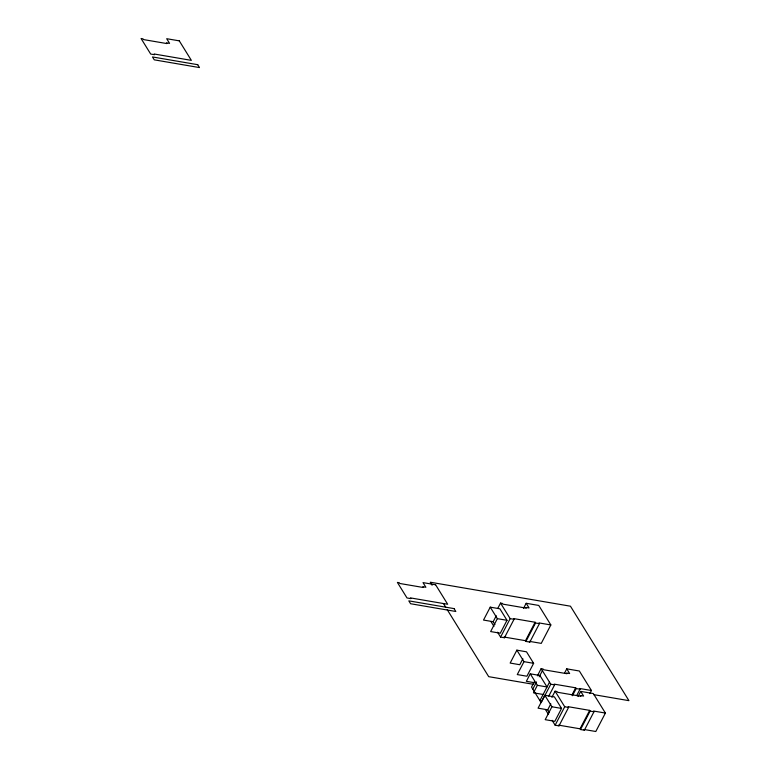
<?xml version="1.0" encoding="UTF-8"?>
<svg xmlns="http://www.w3.org/2000/svg" width="770" height="770" viewBox="0 0 770 770"><rect width="100%" height="100%" fill="white"/><g stroke="black" fill="none" stroke-linecap="round" stroke-linejoin="round"><path stroke-width="1.16" d="M490.24 607.155L497.362 618.657L490.644 631.564L500.279 633.21L506.997 620.302L499.884 608.8L490.24 607.155L483.522 620.062L493.166 621.708L494.937 624.586M497.872 608.204L500.538 603.083L502.473 603.42L502.925 604.152L526.382 608.165L525.92 607.434L529.057 607.963L526.16 603.285L523.494 608.406M493.166 621.708L496.265 615.75M504.437 637.743L503.975 637.011L525.506 640.688L525.958 641.429L529.818 642.084L539.414 623.652L535.554 622.988L535.102 622.256L513.58 618.57L514.033 619.311L504.437 637.743L500.577 637.088L510.173 618.647L500.538 603.083M516.872 650.159L523.995 661.661L517.276 674.568L526.911 676.224L533.629 663.317L526.507 651.815L516.872 650.159L510.154 663.066L519.788 664.722L522.888 658.764M525.506 640.688L535.102 622.256M525.958 641.429L535.554 622.988M526.16 603.285L538.769 605.441L550.848 624.951L541.252 643.383L529.365 641.352L529.818 642.084M530.26 673.817L537.373 685.319L547.018 686.975L539.895 675.473L530.26 673.817L526.353 681.315L535.987 682.971M534.197 681.96L531.531 687.081L541.166 702.644L550.771 684.212L541.137 668.649L537.402 675.819M532.792 689.112L536.526 681.941M539.193 676.82L542.388 670.68M537.373 685.319L533.475 692.817L543.11 694.473M539.914 700.613L549.51 682.182M544.794 695.272L551.917 706.773L545.199 719.671L554.833 721.326L561.551 708.419L554.429 696.917L544.794 695.272L538.076 708.169L547.711 709.825L549.491 712.702M548.76 696.138L554.621 684.867L554.169 684.135L575.691 687.812L576.153 688.553L580.003 689.208L576.807 695.358M551.898 697.341L555.093 691.2L557.028 691.527L557.48 692.269L580.936 696.282L580.474 695.541L583.612 696.08L580.715 691.402L578.049 696.523M564.622 672.951L566.759 668.851L579.358 671.007L591.437 690.507L589.839 693.587M547.711 709.825L550.819 703.867M558.991 725.86L558.529 725.119L580.06 728.805L580.513 729.537L584.372 730.201L593.968 711.769L590.109 711.105L589.656 710.373L568.135 706.687L568.587 707.418L558.991 725.86L555.131 725.196L564.728 706.764L555.093 691.2M571.966 694.983L575.691 687.812M572.418 695.724L576.153 688.553M580.06 728.805L589.656 710.373M580.513 729.537L590.109 711.105M580.715 691.402L593.324 693.558L605.403 713.059L595.807 731.5L583.91 729.469L584.372 730.201M550.848 624.951L538.962 622.911L539.414 623.652M510.173 618.647L514.033 619.311M497.362 618.657L506.997 620.302M523.995 661.661L533.629 663.317M541.137 668.649L543.062 668.976L543.514 669.717L566.97 673.721L566.518 672.99L569.646 673.529L566.759 668.851M591.437 690.507L579.55 688.476L580.003 689.208M550.771 684.212L554.621 684.867M533.495 684.328L488.709 676.666L447.206 609.628M593.593 694.607L628.936 700.662L570.454 606.202L430.228 582.207L432.114 585.258M605.403 713.059L593.516 711.028L593.968 711.769M564.728 706.764L568.587 707.418M551.917 706.773L561.551 708.419M490.942 621.525L493.955 626.385M497.564 632.218L500.577 637.088M545.497 709.632L548.51 714.502M552.119 720.335L555.131 725.196M443.433 603.536L445.955 607.597M179.285 40.858L166.686 38.702L169.573 43.38L166.445 42.841L166.898 43.582L143.441 39.568L142.989 38.827L141.064 38.5L150.699 54.064L154.549 54.718L154.096 53.987L191.364 60.368L179.285 40.858M197.717 64.69L152.479 56.951L154.269 59.839L199.507 67.577L197.717 64.69M435.608 584.767L423 582.611L425.897 587.289L422.759 586.75L423.221 587.481L399.765 583.477L399.312 582.736L397.378 582.409L407.012 597.972L410.872 598.627L410.42 597.895L447.688 604.267L435.608 584.767M454.04 608.598L408.803 600.86L410.593 603.738L455.83 611.486L454.04 608.598"/></g></svg>
